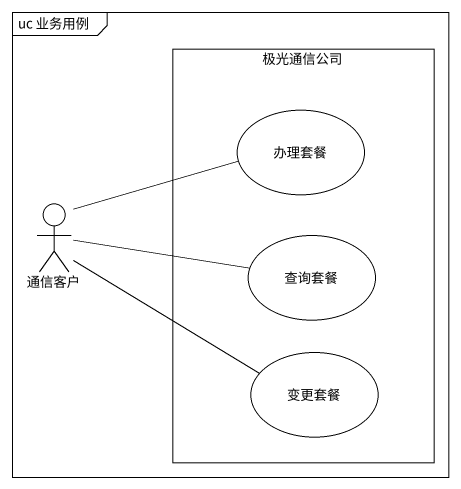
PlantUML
@startuml
mainframe uc 业务用例
rectangle 极光通信公司 {
  usecase 办理套餐
  usecase 查询套餐
  usecase 变更套餐
}
actor 通信客户
通信客户 -right- 办理套餐
通信客户 -right- 查询套餐
通信客户 -right- 变更套餐
@enduml
